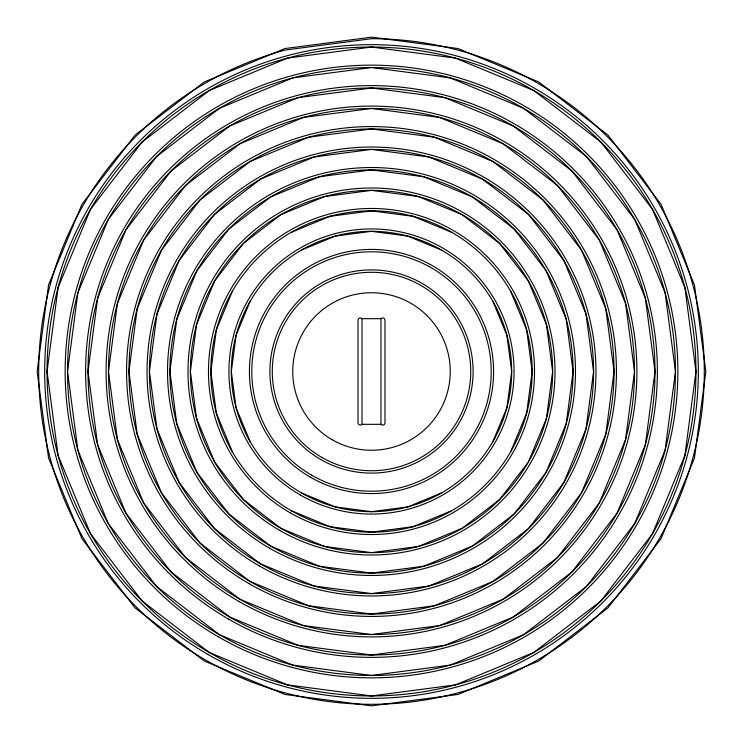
<?xml version="1.0" encoding="UTF-8"?>
<svg xmlns="http://www.w3.org/2000/svg" width="743" height="743" viewBox="0 0 743 743"><rect width="100%" height="100%" fill="white"/><g stroke="black" fill="none" stroke-linecap="round" stroke-linejoin="round"><path stroke-width="1.11" d="M232.373 291.172L216.324 329.92L210.854 371.5L216.324 413.08L232.373 451.828M250.103 301.417L236.098 335.223L231.324 371.5L236.098 407.777L250.103 441.583M492.897 441.583L506.902 407.777L511.676 371.5L506.902 335.223L492.897 301.417M510.627 451.828L526.676 413.08L532.146 371.5L526.676 329.92L510.627 291.172M380.973 318.682L382.691 317.79L384.307 318.459L384.985 320.066L384.985 422.934L384.307 424.541L382.691 425.21L380.973 424.318L380.973 318.682L362.027 318.682L360.309 317.79L358.693 318.459L358.015 320.066L358.015 422.934L358.693 424.541L360.309 425.21L362.027 424.318L362.027 318.682M451.828 510.627L413.08 526.676L371.5 532.146L329.92 526.676L291.172 510.627A160.646 160.646 0 0 1 291.172 232.373L329.92 216.324L371.5 210.854L413.08 216.324L451.828 232.373M441.583 492.897L407.777 506.902L371.5 511.676L335.223 506.902L301.417 492.897A140.176 140.176 0 0 1 301.417 250.103L335.223 236.098L371.5 231.324L407.777 236.098L441.583 250.103M362.027 424.318L380.973 424.318M291.172 510.627A160.646 160.646 0 0 0 532.146 371.5A160.646 160.646 0 0 0 291.172 232.373M301.417 492.897A140.176 140.176 0 0 0 511.676 371.5A140.176 140.176 0 0 0 301.417 250.103M48.546 284.968L37.15 371.5L48.546 458.032L81.944 538.675L135.077 607.923L204.325 661.056L284.968 694.454L371.5 705.85L458.032 694.454L538.675 661.056L607.923 607.923L661.056 538.675L694.454 458.032L705.85 371.5L694.454 284.968L661.056 204.325L607.923 135.077L538.675 81.944L458.032 48.546L371.5 37.15L284.968 48.546L204.325 81.944L135.077 135.077L81.944 204.325L48.546 284.968M58.112 287.522L47.05 371.5L58.112 455.478L90.516 533.725L142.08 600.92L209.275 652.484L287.522 684.888L371.5 695.95L455.478 684.888L533.725 652.484L600.92 600.92L652.484 533.725L684.888 455.478L695.95 371.5L684.888 287.522L652.484 209.275L600.92 142.08L533.725 90.516L455.478 58.112L371.5 47.05L287.522 58.112L209.275 90.516L142.08 142.08L90.516 209.275L58.112 287.522M77.885 292.826L67.529 371.5L77.885 450.174L108.255 523.49L156.559 586.441L219.51 634.745L292.826 665.115L371.5 675.471L450.174 665.115L523.49 634.745L586.441 586.441L634.745 523.49L665.115 450.174L675.471 371.5L665.115 292.826L634.745 219.51L586.441 156.559L523.49 108.255L450.174 77.885L371.5 67.529L292.826 77.885L219.51 108.255L156.559 156.559L108.255 219.51L77.885 292.826M97.658 298.129L87.999 371.5L97.658 444.871L125.985 513.246L171.039 571.961L229.754 617.015L298.129 645.342L371.5 655.001L444.871 645.342L513.246 617.015L571.961 571.961L617.015 513.246L645.342 444.871L655.001 371.5L645.342 298.129L617.015 229.754L571.961 171.039L513.246 125.985L444.871 97.658L371.5 87.999L298.129 97.658L229.754 125.985L171.039 171.039L125.985 229.754L97.658 298.129M117.44 303.423L108.478 371.5L117.44 439.577L143.715 503.011L185.518 557.482L239.989 599.285L303.423 625.56L371.5 634.522L439.577 625.56L503.011 599.285L557.482 557.482L599.285 503.011L625.56 439.577L634.522 371.5L625.56 303.423L599.285 239.989L557.482 185.518L503.011 143.715L439.577 117.44L371.5 108.478L303.423 117.44L239.989 143.715L185.518 185.518L143.715 239.989L117.44 303.423M137.214 308.726L128.948 371.5L137.214 434.274L161.445 492.776L199.988 543.012L250.224 581.555L308.726 605.786L371.5 614.052L434.274 605.786L492.776 581.555L543.012 543.012L581.555 492.776L605.786 434.274L614.052 371.5L605.786 308.726L581.555 250.224L543.012 199.988L492.776 161.445L434.274 137.214L371.5 128.948L308.726 137.214L250.224 161.445L199.988 199.988L161.445 250.224L137.214 308.726M156.996 314.02L149.427 371.5L156.996 428.98L179.174 482.541L214.467 528.533L260.459 563.826L314.02 586.004L371.5 593.573L428.98 586.004L482.541 563.826L528.533 528.533L563.826 482.541L586.004 428.98L593.573 371.5L586.004 314.02L563.826 260.459L528.533 214.467L482.541 179.174L428.98 156.996L371.5 149.427L314.02 156.996L260.459 179.174L214.467 214.467L179.174 260.459L156.996 314.02M176.769 319.323L169.906 371.5L176.769 423.677L196.914 472.297L228.946 514.054L270.703 546.086L319.323 566.231L371.5 573.094L423.677 566.231L472.297 546.086L514.054 514.054L546.086 472.297L566.231 423.677L573.094 371.5L566.231 319.323L546.086 270.703L514.054 228.946L472.297 196.914L423.677 176.769L371.5 169.906L319.323 176.769L270.703 196.914L228.946 228.946L196.914 270.703L176.769 319.323M196.551 324.626L190.375 371.5L196.551 418.374L214.643 462.062L243.425 499.575L280.938 528.357L324.626 546.449L371.5 552.625L418.374 546.449L462.062 528.357L499.575 499.575L528.357 462.062L546.449 418.374L552.625 371.5L546.449 324.626L528.357 280.938L499.575 243.425L462.062 214.643L418.374 196.551L371.5 190.375L324.626 196.551L280.938 214.643L243.425 243.425L214.643 280.938L196.551 324.626M371.5 38.692L285.368 50.032A332.808 332.808 0 0 0 116.558 585.428A332.808 332.808 0 0 0 673.121 512.15A332.808 332.808 0 0 0 371.5 38.692M320.697 459.49A101.605 101.605 0 0 0 473.105 371.5A101.605 101.605 0 0 0 320.697 283.51A101.605 101.605 0 0 0 320.697 459.49M219.51 634.745A303.971 303.971 0 0 0 675.471 371.5A303.971 303.971 0 0 0 219.51 108.255A303.971 303.971 0 0 0 219.51 634.745M269.514 548.148A203.981 203.981 0 0 0 575.481 371.5A203.981 203.981 0 0 0 269.514 194.852A203.981 203.981 0 0 0 269.514 548.148M270.703 546.086A201.594 201.594 0 0 0 573.094 371.5A201.594 201.594 0 0 0 270.703 196.914A201.594 201.594 0 0 0 270.703 546.086M208.086 654.546A326.827 326.827 0 0 0 698.327 371.5A326.827 326.827 0 0 0 208.086 88.454A326.827 326.827 0 0 0 208.086 654.546M209.275 652.484A324.45 324.45 0 0 0 695.95 371.5A324.45 324.45 0 0 0 209.275 90.516A324.45 324.45 0 0 0 209.275 652.484M218.321 636.807A306.357 306.357 0 0 0 677.857 371.5A306.357 306.357 0 0 0 218.321 106.193A306.357 306.357 0 0 0 218.321 636.807M250.224 581.555A242.552 242.552 0 0 0 614.052 371.5A242.552 242.552 0 0 0 250.224 161.445A242.552 242.552 0 0 0 250.224 581.555M259.27 565.887A224.451 224.451 0 0 0 595.951 371.5A224.451 224.451 0 0 0 259.27 177.113A224.451 224.451 0 0 0 259.27 565.887M228.556 619.077A285.879 285.879 0 0 0 657.379 371.5A285.879 285.879 0 0 0 228.556 123.923A285.879 285.879 0 0 0 228.556 619.077M260.459 563.826A222.073 222.073 0 0 0 593.573 371.5A222.073 222.073 0 0 0 260.459 179.174A222.073 222.073 0 0 0 260.459 563.826M311.651 475.167A119.697 119.697 0 0 0 491.197 371.5A119.697 119.697 0 0 0 311.651 267.833A119.697 119.697 0 0 0 311.651 475.167M310.463 477.229A122.084 122.084 0 0 0 493.584 371.5A122.084 122.084 0 0 0 310.463 265.771A122.084 122.084 0 0 0 310.463 477.229M238.8 601.347A265.409 265.409 0 0 0 636.909 371.5A265.409 265.409 0 0 0 238.8 141.653A265.409 265.409 0 0 0 238.8 601.347M239.989 599.285A263.022 263.022 0 0 0 634.522 371.5A263.022 263.022 0 0 0 239.989 143.715A263.022 263.022 0 0 0 239.989 599.285M280.938 528.357A181.125 181.125 0 0 0 552.625 371.5A181.125 181.125 0 0 0 280.938 214.643A181.125 181.125 0 0 0 280.938 528.357M321.886 457.428A99.228 99.228 0 0 0 470.728 371.5A99.228 99.228 0 0 0 321.886 285.572A99.228 99.228 0 0 0 321.886 457.428M332.121 439.698A78.749 78.749 0 0 0 450.249 371.5A78.749 78.749 0 0 0 332.121 303.302A78.749 78.749 0 0 0 332.121 439.698M279.749 530.418A183.502 183.502 0 0 0 555.002 371.5A183.502 183.502 0 0 0 279.749 212.582A183.502 183.502 0 0 0 279.749 530.418M289.984 512.689A163.033 163.033 0 0 0 534.533 371.5A163.033 163.033 0 0 0 289.984 230.311A163.033 163.033 0 0 0 289.984 512.689M249.035 583.617A244.93 244.93 0 0 0 616.43 371.5A244.93 244.93 0 0 0 249.035 159.383A244.93 244.93 0 0 0 249.035 583.617M300.218 494.959A142.554 142.554 0 0 0 514.054 371.5A142.554 142.554 0 0 0 300.218 248.041A142.554 142.554 0 0 0 300.218 494.959M229.754 617.015A283.501 283.501 0 0 0 655.001 371.5A283.501 283.501 0 0 0 229.754 125.985A283.501 283.501 0 0 0 229.754 617.015"/></g></svg>
